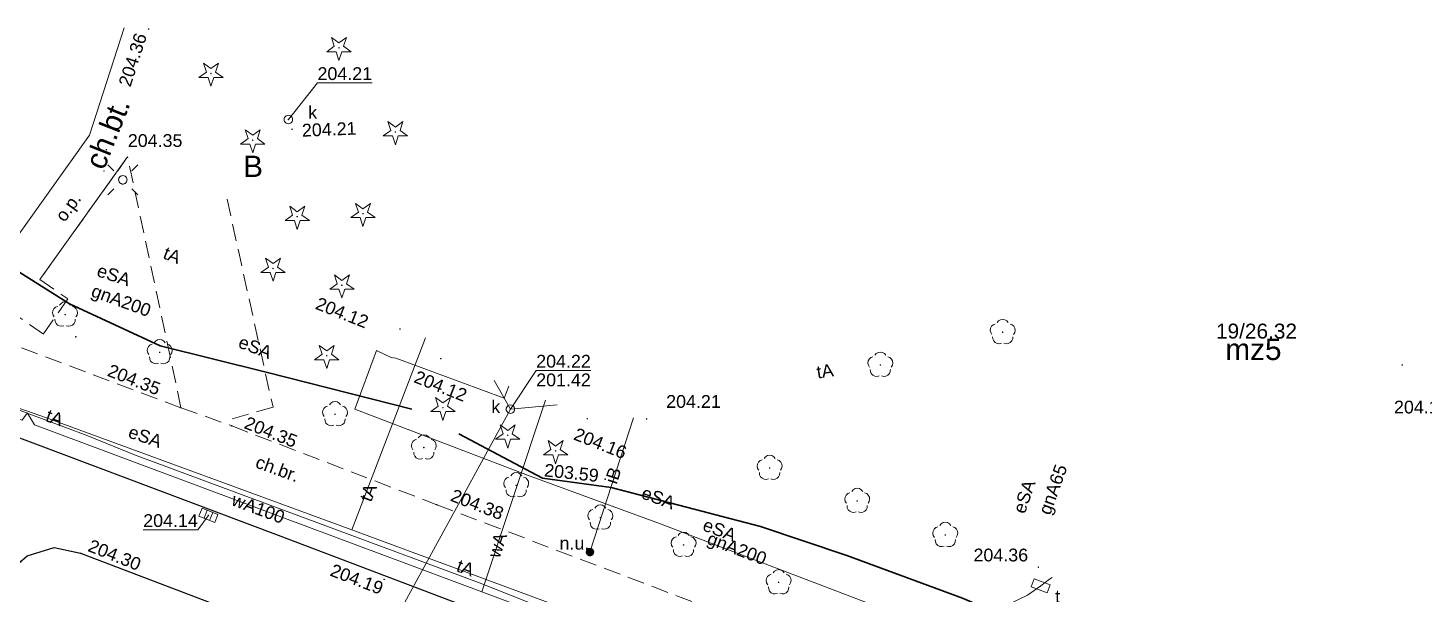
# Model space of a CAD drawing. Extents: x 0 to 7423283, y 0 to 5548300.
# Drawn here: x 7422329.5 to 7422411.4, y 5548266.8 to 5548300 of the extents above; entities that cross this region are included whole.
import ezdxf
from ezdxf.enums import TextEntityAlignment as Align

# ---------------------------------------------------------------- set-up
doc = ezdxf.new("R2010")
doc.units = 0
doc.header["$PDSIZE"] = 0.75
for name, pattern in [('PRZER1-1', [2, 1, -1]), ('PRZER2-1', [3, 2, -1]), ('PRZER3-1', [4, 3, -1])]:
    doc.linetypes.add(name, pattern=pattern)
doc.layers.get('0').update_dxf_attribs({"linetype": 'CONTINUOUS', "lineweight": 13})
for name, color, linetype, lineweight, true_color in [('EGBB01_O', 7, 'CONTINUOUS', 50, 0x0a0909), ('EGBP04', 7, 'CONTINUOUS', 18, 0x008000), ('EGBU01_O', 7, 'PRZER1-1', 18, 0x008000), ('OBOP01', 7, 'CONTINUOUS', 18, 0x008000), ('OBOP02', 7, 'CONTINUOUS', 18, 0x008000), ('OBOP05_02', 7, 'CONTINUOUS', 18, 0x0a0909), ('OBOP05_02_O', 7, 'CONTINUOUS', 18, 0x0a0909), ('SUOP03', 1, 'CONTINUOUS', 35, 0xff0000), ('SUPE03_O', 1, 'CONTINUOUS', 18, 0xff0000), ('SUPE04', 1, 'CONTINUOUS', 18, 0xff0000), ('SUPG04', 7, 'CONTINUOUS', 18, 0xbfbf00), ('SUPG04_O', 7, 'CONTINUOUS', 18, 0xbfbf00), ('SUPG05', 7, 'CONTINUOUS', 18, 0xbfbf00), ('SUPI01', 7, 'CONTINUOUS', 18, 0x0a0909), ('SUPI01_O', 7, 'CONTINUOUS', 18, 0x0a0909), ('SUPK03', 7, 'CONTINUOUS', 18, 0x803300), ('SUPT01', 7, 'CONTINUOUS', 18, 0xff9100), ('SUPT01_O', 7, 'CONTINUOUS', 18, 0xff9100), ('SUPW03', 5, 'CONTINUOUS', 18, 0x0000ff), ('SUPW03_O', 5, 'CONTINUOUS', 18, 0x0000ff), ('SUUS05', 7, 'CONTINUOUS', 18, 0x0a0909), ('SUUS15', 7, 'CONTINUOUS', 18, 0xff9100), ('SUUS15_O', 7, 'CONTINUOUS', 18, 0xff9100)]:
    doc.layers.add(name, color=color, linetype=linetype, lineweight=lineweight, true_color=true_color)
for name, color, linetype, lineweight in [('GSLKOC', 7, 'CONTINUOUS', 18), ('GTGETI_O', 7, 'CONTINUOUS', 18), ('KTCR02', 7, 'PRZER2-1', 18), ('KTCR02_O', 7, 'PRZER2-1', 18), ('KTJZ01', 7, 'PRZER3-1', 18), ('KTKR01', 7, 'CONTINUOUS', 25), ('RTPW02', 7, 'CONTINUOUS', 13), ('RTPW02_O', 7, 'CONTINUOUS', 13), ('SUSM', 7, 'CONTINUOUS', 18)]:
    doc.layers.add(name, color=color, linetype=linetype, lineweight=lineweight)
for name, color, linetype, true_color in [('SUPS01_03', 1, 'CONTINUOUS', 0xff0000), ('SUPS01_03_O', 1, 'CONTINUOUS', 0xff0000), ('SUPS01_05', 7, 'CONTINUOUS', 0x803300), ('SUPS01_05_O', 7, 'CONTINUOUS', 0x803300), ('SUUS30_01', 7, 'CONTINUOUS', 0x0a0909), ('SUUS30_01_O', 7, 'CONTINUOUS', 0x0a0909)]:
    doc.layers.add(name, color=color, linetype=linetype, true_color=true_color)
doc.styles.add('GEO-INFO', font='Arial')

# ---------------------------------------------------------------- blocks, each defined once
blk = doc.blocks.new('EPPGN')
blk.add_hatch(color=0).paths.add_polyline_path([(-0.09, 0), (-0.085595, -0.027812), (-0.072812, -0.052901), (-0.052901, -0.072812), (-0.027812, -0.085595), (0, -0.09), (0.027812, -0.085595), (0.052901, -0.072812), (0.072812, -0.052901), (0.085595, -0.027812), (0.09, 0), (0.085595, 0.027812), (0.072812, 0.052901), (0.052901, 0.072812), (0.027812, 0.085595), (0, 0.09), (-0.027812, 0.085595), (-0.052901, 0.072812), (-0.072812, 0.052901), (-0.085595, 0.027812)])
blk = doc.blocks.new('KOLO')
blk.add_hatch(color=0).paths.add_polyline_path([(0, 0.5), (-0.12941, 0.482963), (-0.25, 0.433013), (-0.353553, 0.353553), (-0.433013, 0.25), (-0.482963, 0.12941), (-0.5, 0), (-0.482963, -0.12941), (-0.433013, -0.25), (-0.353553, -0.353553), (-0.25, -0.433013), (-0.12941, -0.482963), (0, -0.5), (0.12941, -0.482963), (0.25, -0.433013), (0.353553, -0.353553), (0.433013, -0.25), (0.482963, -0.12941), (0.5, 0), (0.482963, 0.12941), (0.433013, 0.25), (0.353553, 0.353553), (0.25, 0.433013), (0.12941, 0.482963)])
blk = doc.blocks.new('SUUS05')
at = {"color": 0}
blk.add_lwpolyline([(0.5, -0.25), (-0.5, -0.25), (-0.5, 0.25), (0.5, 0.25)], close=True, dxfattribs=at)
for points in [[(-0.175, -0.25), (-0.175, 0.25)], [(0.175, -0.25), (0.175, 0.25)]]:
    blk.add_lwpolyline(points, dxfattribs=at)
blk = doc.blocks.new('POINT')
at = {"color": 0}
blk.add_point((0, 0), dxfattribs=at)
blk = doc.blocks.new('SPDLP')
blk.add_hatch(color=0).paths.add_polyline_path([(-0.09, 0), (-0.085595, -0.027812), (-0.072812, -0.052901), (-0.052901, -0.072812), (-0.027812, -0.085595), (0, -0.09), (0.027812, -0.085595), (0.052901, -0.072812), (0.072812, -0.052901), (0.085595, -0.027812), (0.09, 0), (0.085595, 0.027812), (0.072812, 0.052901), (0.052901, 0.072812), (0.027812, 0.085595), (0, 0.09), (-0.027812, 0.085595), (-0.052901, 0.072812), (-0.072812, 0.052901), (-0.085595, 0.027812)])
at = {"color": 0}
for points in [[(-1.292703, 0.137547), (-1.355024, 0.389802), (-1.327532, 0.648184), (-1.213525, 0.881678), (-1.026689, 1.062258), (-0.78945, 1.168249), (-0.530282, 1.186929)], [(-0.268652, 1.271938), (-0.048001, 1.40916), (0.20623, 1.462858), (0.463525, 1.426585), (0.693003, 1.304695), (0.867117, 1.11182), (0.964971, 0.871109)], [(1.126667, 0.648554), (1.325358, 0.481106), (1.454989, 0.255912), (1.5, 0), (1.454989, -0.255912), (1.325358, -0.481106), (1.126667, -0.648554)], [(-0.530282, -1.186929), (-0.78945, -1.168249), (-1.026689, -1.062258), (-1.213525, -0.881678), (-1.327532, -0.648184), (-1.355024, -0.389802), (-1.292703, -0.137547)], [(0.964971, -0.871109), (0.867117, -1.11182), (0.693003, -1.304695), (0.463525, -1.426585), (0.20623, -1.462858), (-0.048001, -1.40916), (-0.268652, -1.271938)]]:
    blk.add_lwpolyline(points, dxfattribs=at)
blk = doc.blocks.new('SPDIP')
blk.add_hatch(color=0).paths.add_polyline_path([(-0.09, 0), (-0.085595, -0.027812), (-0.072812, -0.052901), (-0.052901, -0.072812), (-0.027812, -0.085595), (0, -0.09), (0.027812, -0.085595), (0.052901, -0.072812), (0.072812, -0.052901), (0.085595, -0.027812), (0.09, 0), (0.085595, 0.027812), (0.072812, 0.052901), (0.052901, 0.072812), (0.027812, 0.085595), (0, 0.09), (-0.027812, 0.085595), (-0.052901, 0.072812), (-0.072812, 0.052901), (-0.085595, 0.027812)])
at = {"color": 0}
blk.add_lwpolyline([(0.177062, -0.544942), (-0.463555, -1.426676), (-0.463555, -0.336792), (-1.500096, 0), (-0.463555, 0.336792), (-0.463555, 1.426676), (0.177062, 0.544942), (1.213603, 0.881734), (0.572986, 0), (1.213603, -0.881734)], close=True, dxfattribs=at)
blk = doc.blocks.new('OKRAG_PELNY')
at = {"color": 0}
blk.add_lwpolyline([(0.5, 0), (0.482963, -0.12941), (0.433013, -0.25), (0.353553, -0.353553), (0.25, -0.433013), (0.12941, -0.482963), (0, -0.5), (-0.12941, -0.482963), (-0.25, -0.433013), (-0.353553, -0.353553), (-0.433013, -0.25), (-0.482963, -0.12941), (-0.5, 0), (-0.482963, 0.12941), (-0.433013, 0.25), (-0.353553, 0.353553), (-0.25, 0.433013), (-0.12941, 0.482963), (0, 0.5), (0.12941, 0.482963), (0.25, 0.433013), (0.353553, 0.353553), (0.433013, 0.25), (0.482963, 0.12941)], close=True, dxfattribs=at)
blk = doc.blocks.new('PROSTOKAT2-1_PELNY')
at = {"color": 0}
blk.add_lwpolyline([(1, 0.5), (1, -0.5), (-1, -0.5), (-1, 0.5)], close=True, dxfattribs=at)
blk = doc.blocks.new('SUSM01_01')
at = {"color": 0}
for points in [[(-0.353553, 0.353553), (-0.212132, 0.212132)], [(0.353553, 0.353553), (0.212132, 0.212132)], [(-0.353553, -0.353553), (-0.212132, -0.212132)], [(0.353553, -0.353553), (0.212132, -0.212132)]]:
    blk.add_lwpolyline(points, dxfattribs=at)
blk.add_lwpolyline([(0.1, 0), (0.093969, -0.034202), (0.076604, -0.064279), (0.05, -0.086603), (0.025882, -0.096593), (0, -0.1), (-0.025882, -0.096593), (-0.05, -0.086603), (-0.073305, -0.068017), (-0.090097, -0.043388), (-0.098883, -0.014904), (-0.098883, 0.014904), (-0.090097, 0.043388), (-0.073305, 0.068017), (-0.05, 0.086603), (-0.022252, 0.097493), (0.007473, 0.09972), (0.036534, 0.093087), (0.062349, 0.078183), (0.082624, 0.056332), (0.095557, 0.029476)], close=True, dxfattribs=at)

msp = doc.modelspace()

# ---------------------------------------------------------------- linework, layer by layer
at = {"layer": 'GSLKOC', "color": 7, "linetype": 'PRZER2-1', "lineweight": 18, "ltscale": 0.5, "elevation": 10.18}
for points in [[(7422338.46, 5548277.72), (7422335.33, 5548292.45), (7422330.17, 5548285.24), (7422331.82, 5548284.11), (7422330.39, 5548282.04), (7422328.75, 5548283.18), (7422327.7, 5548281.77)], [(7422341.16, 5548289.96), (7422343.86, 5548277.74), (7422341.46, 5548277.07)]]:
    msp.add_lwpolyline(points, dxfattribs=at)
at = {"layer": 'KTCR02', "color": 7, "linetype": 'PRZER2-1', "lineweight": 18, "ltscale": 0.5, "elevation": 10.18}
msp.add_lwpolyline([(7422284.23, 5548297.47), (7422284.11, 5548297.14), (7422294.84, 5548293.46), (7422296.27, 5548293), (7422311.29, 5548287.66), (7422325.31, 5548282.64), (7422327.7, 5548281.77), (7422338.46, 5548277.72), (7422341.44, 5548276.65), (7422353.47, 5548272.02), (7422373.99, 5548264.23), (7422406.97, 5548251.71), (7422440.83, 5548238.97), (7422440.96, 5548239.31), (7422442.64, 5548238.63)], dxfattribs=at)
at = {"layer": 'KTJZ01', "color": 7, "linetype": 'PRZER3-1', "lineweight": 18, "ltscale": 0.5, "elevation": 10.18}
msp.add_lwpolyline([(7422329.53, 5548262.96), (7422328.25, 5548263.93), (7422327.51, 5548266.07), (7422327.97, 5548267.72), (7422329.43, 5548269.02), (7422331.02, 5548269.5), (7422332.57, 5548269.17), (7422348.64, 5548263.05), (7422386.58, 5548248.69), (7422433.37, 5548230.93), (7422434.61, 5548230.22), (7422435.35, 5548229.28), (7422435.74, 5548227.97), (7422435.48, 5548226.65), (7422434.44, 5548225.18), (7422432.23, 5548224.24), (7422429.09, 5548225.14), (7422383.01, 5548242.62), (7422358.98, 5548251.79)], close=True, dxfattribs=at)
at = {"layer": 'KTKR01', "color": 7, "linetype": 'Continuous', "lineweight": 25, "elevation": 10.18}
msp.add_lwpolyline([(7422313.68, 5548281.56), (7422318.75, 5548279.77), (7422326.26, 5548276.97), (7422344.16, 5548270.23), (7422374.46, 5548258.72), (7422404.49, 5548247.29), (7422436.39, 5548235.27), (7422438.25, 5548234.83), (7422439.69, 5548235.03), (7422441.69, 5548235.94), (7422442.74, 5548237.18), (7422443.29, 5548238.37)], dxfattribs=at)
msp.add_lwpolyline([(7422329.53, 5548262.96), (7422328.25, 5548263.93), (7422327.51, 5548266.07), (7422327.97, 5548267.72), (7422329.43, 5548269.02), (7422331.02, 5548269.5), (7422332.57, 5548269.17), (7422348.64, 5548263.05), (7422386.58, 5548248.69), (7422433.37, 5548230.93), (7422434.61, 5548230.22), (7422435.35, 5548229.28), (7422435.74, 5548227.97), (7422435.48, 5548226.65), (7422434.44, 5548225.18), (7422432.23, 5548224.24), (7422429.09, 5548225.14), (7422383.01, 5548242.62), (7422358.98, 5548251.79)], close=True, dxfattribs=at)
at = {"layer": 'OBOP05_02', "color": 18, "linetype": 'Continuous', "lineweight": 18, "true_color": 0x0a0909, "elevation": 10.1}
for points in [[(7422325.3, 5548282.81), (7422333.09, 5548293.72), (7422335.12, 5548300.02)], [(7422330.17, 5548285.24), (7422335.33, 5548292.45)]]:
    msp.add_lwpolyline(points, dxfattribs=at)
at = {"layer": 'SUOP03', "color": 1, "linetype": 'Continuous', "lineweight": 35, "true_color": 0xff0000, "elevation": 10.18}
for points in [[(7422327.12, 5548286.83), (7422331.92, 5548283.82), (7422337.23, 5548281.36), (7422343.45, 5548279.8), (7422352.01, 5548277.64)], [(7422354.76, 5548276.18), (7422359.68, 5548273.58), (7422363.71, 5548273.03), (7422372.46, 5548270.75), (7422377.53, 5548269.03), (7422384.32, 5548266.53), (7422388.41, 5548264.78), (7422392.66, 5548263.32)]]:
    msp.add_lwpolyline(points, dxfattribs=at)
at = {"layer": 'SUPE04', "color": 1, "linetype": 'Continuous', "lineweight": 18, "true_color": 0xff0000, "elevation": 10.18}
msp.add_lwpolyline([(7422327.78, 5548277.4), (7422329.14, 5548276.99), (7422329.44, 5548277.4), (7422332.9, 5548276.11), (7422335.73, 5548274.95), (7422355.91, 5548267.46), (7422360.62, 5548265.59), (7422384.12, 5548256.83), (7422384.59, 5548256.72), (7422386.24, 5548256.1), (7422397.32, 5548252.38), (7422406.67, 5548248.95), (7422417.55, 5548245.18), (7422433.31, 5548239.11), (7422435.84, 5548238.21), (7422438.01, 5548237.32), (7422439.59, 5548236.94)], dxfattribs=at)
at = {"layer": 'SUPG04', "color": 52, "linetype": 'Continuous', "lineweight": 18, "true_color": 0xbfbf00, "elevation": 10.18}
for points in [[(7422348.67, 5548277.64), (7422349.94, 5548281.07)], [(7422386.31, 5548263.36), (7422366.54, 5548270.91), (7422358.8, 5548273.76), (7422348.67, 5548277.64)]]:
    msp.add_lwpolyline(points, dxfattribs=at)
at = {"layer": 'SUPG05', "color": 52, "linetype": 'Continuous', "lineweight": 18, "true_color": 0xbfbf00, "elevation": 10.18}
msp.add_lwpolyline([(7422349.94, 5548281.07), (7422350.8, 5548280.67), (7422351.07, 5548280.63), (7422357.42, 5548278.28), (7422357.69, 5548278.99)], dxfattribs=at)
at = {"layer": 'SUPI01', "color": 18, "linetype": 'Continuous', "lineweight": 18, "true_color": 0x0a0909, "elevation": 10.18}
msp.add_lwpolyline([(7422362.46, 5548269.23), (7422365.01, 5548277.12)], dxfattribs=at)
at = {"layer": 'SUPK03', "color": 36, "linetype": 'Continuous', "lineweight": 18, "true_color": 0x803300, "elevation": 10.18}
for points in [[(7422357.79, 5548277.63), (7422356.83, 5548279.32)], [(7422357.79, 5548277.63), (7422348.07, 5548259.86)], [(7422357.79, 5548277.63), (7422360.54, 5548277.89)]]:
    msp.add_lwpolyline(points, dxfattribs=at)
at = {"layer": 'SUPS01_05_O', "color": 36, "linetype": 'Continuous', "lineweight": 9, "true_color": 0x803300, "elevation": 10.8, "flags": 128}
for points in [[(7422349.673, 5548296.787), (7422346.47, 5548296.787), (7422344.76, 5548294.64)], [(7422362.508, 5548279.898), (7422359.304, 5548279.898), (7422357.79, 5548277.63)], [(7422359.304, 5548279.898), (7422362.508, 5548279.898)], [(7422336.243, 5548270.542), (7422339.446, 5548270.542), (7422340.063, 5548271.37)]]:
    msp.add_lwpolyline(points, dxfattribs=at)
at = {"layer": 'SUPT01', "color": 30, "linetype": 'Continuous', "lineweight": 18, "true_color": 0xff9100, "elevation": 10.18}
for points in [[(7422376.11, 5548260.04), (7422374.96, 5548260.74), (7422348.49, 5548270.55), (7422330.29, 5548277.23), (7422324.01, 5548279.39), (7422301.71, 5548287.66), (7422301.36, 5548287.42)], [(7422348.49, 5548270.55), (7422352.8, 5548281.83)], [(7422388.91, 5548267.26), (7422389.42, 5548267.65), (7422389.58, 5548267.75)], [(7422376.11, 5548260.04), (7422376.05, 5548260.78), (7422376.82, 5548261.23), (7422388.14, 5548266.71), (7422388.91, 5548267.26)]]:
    msp.add_lwpolyline(points, dxfattribs=at)
at = {"layer": 'SUPW03', "color": 5, "linetype": 'Continuous', "lineweight": 18, "true_color": 0x0000ff, "elevation": 10.18}
for points in [[(7422272.97, 5548296.97), (7422280.81, 5548293.47), (7422282.55, 5548292.79), (7422285.67, 5548291.87), (7422299.56, 5548287.23), (7422303.29, 5548285.9), (7422310.12, 5548284.01), (7422313.44, 5548283.18), (7422318.13, 5548281.51), (7422329.46, 5548277.39), (7422329.87, 5548276.71), (7422356.12, 5548266.9), (7422372.24, 5548260.88), (7422377.55, 5548258.76), (7422380.79, 5548257.56), (7422382.04, 5548257.18), (7422393.71, 5548252.81), (7422408.35, 5548247.23), (7422408.61, 5548246.77)], [(7422356.12, 5548266.9), (7422359.84, 5548278.16)]]:
    msp.add_lwpolyline(points, dxfattribs=at)

# ---------------------------------------------------------------- block references
at = {"layer": 'EGBP04', "color": 96, "lineweight": 18, "true_color": 0x008000, "xscale": 0.5, "yscale": 0.5, "rotation": 90}
msp.add_blockref('EPPGN', (7422332.29, 5548281.88, 10.32), dxfattribs=at)
at = {"layer": 'GSLKOC', "color": 7, "lineweight": 18, "xscale": 0.5, "yscale": 0.5, "rotation": 90}
msp.add_blockref('POINT', (7422333.94, 5548291.61, 10.18), dxfattribs=at)
at = {"layer": 'OBOP01', "color": 96, "lineweight": 18, "true_color": 0x008000, "xscale": 0.5, "yscale": 0.5, "rotation": 90}
for p in [(7422347.73, 5548298.85, 10.12), (7422340.22, 5548297.34, 10.12), (7422342.67, 5548293.43, 10.12), (7422351.04, 5548293.91, 10.12), (7422349.14, 5548289.11, 10.12), (7422345.28, 5548288.94, 10.12), (7422343.86, 5548285.89, 10.12), (7422347.9, 5548284.91, 10.12), (7422347.01, 5548280.77, 10.12), (7422353.83, 5548277.72, 10.12), (7422357.63, 5548276.1, 10.12), (7422360.44, 5548275.18, 10.12)]:
    msp.add_blockref('SPDIP', p, dxfattribs=at)
at = {"layer": 'OBOP02', "color": 96, "lineweight": 18, "true_color": 0x008000, "xscale": 0.5, "yscale": 0.5, "rotation": 90}
for p in [(7422331.66, 5548283.18, 10.12), (7422386.68, 5548282.15, 10.12), (7422337.21, 5548280.97, 10.12), (7422379.5, 5548280.23, 10.12), (7422347.5, 5548277.33, 10.12), (7422352.71, 5548275.38, 10.12), (7422373, 5548274.18, 10.12), (7422358.13, 5548273.16, 10.12), (7422378.14, 5548272.24, 10.12), (7422363.07, 5548271.26, 10.12), (7422383.31, 5548270.24, 10.12), (7422367.95, 5548269.66, 10.12), (7422373.53, 5548267.46, 10.12)]:
    msp.add_blockref('SPDLP', p, dxfattribs=at)
at = {"layer": 'RTPW02', "color": 7, "lineweight": 13, "xscale": 0.09, "yscale": 0.09, "rotation": 90}
for p in [(7422336.56, 5548299.95, 10.2), (7422344.98, 5548294.07, 10.2), (7422334.08, 5548292.87, 10.2), (7422351.31, 5548282.34, 10.2), (7422353.71, 5548280.6, 10.2), (7422410.12, 5548280.23, 10.2), (7422338.46, 5548277.72, 10.2), (7422341.44, 5548276.65, 10.2), (7422362.3, 5548277.07, 10.2), (7422365.78, 5548277.06, 10.2), (7422353.47, 5548272.02, 10.2), (7422332.57, 5548269.17, 10.2), (7422388.77, 5548268.35, 10.2), (7422350.38, 5548267.64, 10.2)]:
    msp.add_blockref('KOLO', p, dxfattribs=at)
at = {"layer": 'SUPS01_03', "color": 1, "lineweight": 5, "true_color": 0xff0000, "xscale": 0.09, "yscale": 0.09, "rotation": 90}
msp.add_blockref('KOLO', (7422359.68, 5548273.58, 10.24), dxfattribs=at)
at = {"layer": 'SUPS01_05', "color": 36, "lineweight": 5, "true_color": 0x803300, "xscale": 0.09, "yscale": 0.09, "rotation": 90}
for p in [(7422344.76, 5548294.64, 10.24), (7422357.79, 5548277.63, 10.24), (7422340.07, 5548271.4, 10.24)]:
    msp.add_blockref('KOLO', p, dxfattribs=at)
at = {"layer": 'SUSM', "color": 7, "lineweight": 18, "rotation": 90}
for name, xscale, yscale in [('SUSM01_01', 2.5, 2.5), ('OKRAG_PELNY', 0.5, 0.5)]:
    msp.add_blockref(name, (7422335.05, 5548291.1, 10.24), dxfattribs=dict(at, xscale=xscale, yscale=yscale))
at = {"layer": 'SUUS05', "color": 18, "lineweight": 18, "true_color": 0x0a0909, "rotation": 338.3046697658868}
msp.add_blockref('SUUS05', (7422340.07, 5548271.4, 10.24), dxfattribs=at)
at = {"layer": 'SUUS15', "color": 36, "lineweight": 18, "true_color": 0x803300, "xscale": 0.5, "yscale": 0.5, "rotation": 90}
for p in [(7422344.76, 5548294.64, 10.24), (7422357.79, 5548277.63, 10.24)]:
    msp.add_blockref('OKRAG_PELNY', p, dxfattribs=at)
at = {"layer": 'SUUS15', "color": 30, "lineweight": 18, "true_color": 0xff9100, "xscale": 0.5, "yscale": 0.5, "rotation": 339.5774618573404}
msp.add_blockref('PROSTOKAT2-1_PELNY', (7422388.91, 5548267.26, 10.24), dxfattribs=at)
at = {"layer": 'SUUS30_01', "color": 18, "lineweight": 5, "true_color": 0x0a0909, "xscale": 0.5, "yscale": 0.5, "rotation": 90}
msp.add_blockref('KOLO', (7422362.46, 5548269.24, 10.24), dxfattribs=at)

# ---------------------------------------------------------------- texts
at = {"layer": 'EGBB01_O', "color": 18, "linetype": 'Continuous', "lineweight": 0, "true_color": 0x0a0909, "style": 'GEO-INFO'}
msp.add_text('19/26.32', height=0.875, dxfattribs=at).set_placement((7422401.57, 5548282.234, 10.8), align=Align.MIDDLE)
msp.add_text('mz5', height=1.25, dxfattribs=at).set_placement((7422399.74, 5548281.77, 10.8), align=Align.TOP_LEFT)
at = {"layer": 'EGBU01_O', "color": 96, "linetype": 'Continuous', "lineweight": 0, "true_color": 0x008000, "style": 'GEO-INFO'}
msp.add_text('B', height=1.25, dxfattribs=at).set_placement((7422342.689, 5548291.894, 10.8), align=Align.MIDDLE)
at = {"layer": 'GTGETI_O', "color": 7, "linetype": 'Continuous', "lineweight": 0, "style": 'GEO-INFO'}
msp.add_text('ch.bt.', height=1.25, rotation=68.42848, dxfattribs=at).set_placement((7422333.94, 5548291.61, 10.8))
at = {"layer": 'KTCR02_O', "color": 7, "linetype": 'Continuous', "lineweight": 0, "style": 'GEO-INFO'}
msp.add_text('ch.br.', height=0.75, rotation=339.90477, dxfattribs=at).set_placement((7422344.131, 5548274.143, 10.8), align=Align.MIDDLE)
at = {"layer": 'OBOP05_02_O', "color": 18, "linetype": 'Continuous', "lineweight": 0, "true_color": 0x0a0909, "style": 'GEO-INFO'}
msp.add_text('o.p.', height=0.75, rotation=54.40974, dxfattribs=at).set_placement((7422332.14, 5548289.281, 10.8), align=Align.CENTER)
at = {"layer": 'RTPW02_O', "color": 7, "linetype": 'Continuous', "lineweight": 0, "style": 'GEO-INFO'}
for s, rotation, p in [('204.36', 72.17158, (7422335.49, 5548296.51, 10.8)), ('204.35', 359.99979, (7422335.34, 5548293.03, 10.8)), ('204.21', 2.26029, (7422345.57, 5548293.63, 10.8)), ('204.12', 338.46228, (7422346.29, 5548283.54, 10.8)), ('204.35', 338.41984, (7422334.08, 5548279.609, 10.8)), ('204.12', 338.40999, (7422352.07, 5548279.23, 10.8)), ('204.21', 359.99979, (7422366.93, 5548277.71, 10.8)), ('204.13', 359.99979, (7422409.64, 5548277.38, 10.8)), ('204.35', 338.41984, (7422342.11, 5548276.533, 10.8)), ('204.16', 338.33571, (7422361.44, 5548275.87, 10.8)), ('204.38', 338.79917, (7422354.22, 5548272.27, 10.8)), ('204.30', 338.1771, (7422332.94, 5548269.318, 10.8)), ('204.36', 359.99979, (7422384.964, 5548268.693, 10.8)), ('204.19', 338.97759, (7422347.149, 5548267.875, 10.8))]:
    msp.add_text(s, height=0.75, rotation=rotation, dxfattribs=at).set_placement(p)
at = {"layer": 'SUPE03_O', "color": 1, "linetype": 'Continuous', "lineweight": 0, "true_color": 0xff0000, "style": 'GEO-INFO'}
for rotation, p in [(341.67206, (7422333.46, 5548285.46, 10.8)), (338.81844, (7422341.76, 5548281.28, 10.8)), (341.0392, (7422335.302, 5548275.99, 10.8)), (70.9306, (7422387.969, 5548271.441, 10.8)), (339.68926, (7422365.41, 5548272.42, 10.8)), (339.24898, (7422369.01, 5548270.54, 10.8))]:
    msp.add_text('eSA', height=0.75, rotation=rotation, dxfattribs=at).set_placement(p)
at = {"layer": 'SUPG04_O', "color": 18, "linetype": 'Continuous', "lineweight": 0, "true_color": 0x0a0909, "style": 'GEO-INFO'}
for s, rotation, p in [('gnA200', 339.85354, (7422333.13, 5548284.28, 10.8)), ('gnA65', 70.20091, (7422389.458, 5548271.367, 10.8)), ('gnA200', 339.20191, (7422369.268, 5548269.742, 10.8))]:
    msp.add_text(s, height=0.75, rotation=rotation, dxfattribs=at).set_placement(p)
at = {"layer": 'SUPI01_O', "color": 18, "linetype": 'Continuous', "lineweight": 0, "true_color": 0x0a0909, "style": 'GEO-INFO'}
msp.add_text('iB', height=0.75, rotation=72.10433, dxfattribs=at).set_placement((7422364.025, 5548273.183, 10.8))
at = {"layer": 'SUPS01_03_O', "color": 1, "linetype": 'Continuous', "lineweight": 0, "true_color": 0xff0000, "style": 'GEO-INFO'}
msp.add_text('203.59', height=0.75, rotation=353.97726, dxfattribs=at).set_placement((7422359.783, 5548274.063, 10.8), align=Align.MIDDLE_LEFT)
at = {"layer": 'SUPS01_05_O', "color": 36, "linetype": 'Continuous', "lineweight": 0, "true_color": 0x803300, "style": 'GEO-INFO'}
for s, p in [('204.21', (7422346.47, 5548296.96)), ('204.22', (7422359.304, 5548280.071)), ('201.42', (7422359.304, 5548278.976)), ('204.14', (7422336.243, 5548270.714))]:
    msp.add_text(s, height=0.75, rotation=359.99979, dxfattribs=at).set_placement(p)
at = {"layer": 'SUPT01_O', "color": 30, "linetype": 'Continuous', "lineweight": 0, "true_color": 0xff9100, "style": 'GEO-INFO'}
for rotation, p in [(338.68189, (7422337.347, 5548286.507, 10.8)), (8.49835, (7422375.816, 5548279.427, 10.8)), (340.12762, (7422330.456, 5548276.951, 10.8)), (68.68188, (7422349.611, 5548272.134, 10.8)), (340.12762, (7422354.56, 5548268.134, 10.8))]:
    msp.add_text('tA', height=0.75, rotation=rotation, dxfattribs=at).set_placement(p)
at = {"layer": 'SUPW03_O', "color": 5, "linetype": 'Continuous', "lineweight": 0, "true_color": 0x0000ff, "style": 'GEO-INFO'}
msp.add_text('wA100', height=0.75, rotation=339.50857, dxfattribs=at).set_placement((7422342.995, 5548271.805, 10.8), align=Align.MIDDLE)
msp.add_text('wA', height=0.75, rotation=71.84708, dxfattribs=at).set_placement((7422357.152, 5548268.838, 10.8))
at = {"layer": 'SUUS15_O', "color": 36, "linetype": 'Continuous', "lineweight": 0, "true_color": 0x803300, "style": 'GEO-INFO'}
for p in [(7422345.93, 5548294.69, 10.8), (7422356.67, 5548277.4, 10.8)]:
    msp.add_text('k', height=0.75, rotation=359.99979, dxfattribs=at).set_placement(p)
at = {"layer": 'SUUS15_O', "color": 30, "linetype": 'Continuous', "lineweight": 0, "true_color": 0xff9100, "style": 'GEO-INFO'}
msp.add_text('t', height=0.75, rotation=359.99979, dxfattribs=at).set_placement((7422389.76, 5548266.26, 10.8))
at = {"layer": 'SUUS30_01_O', "color": 18, "linetype": 'Continuous', "lineweight": 0, "true_color": 0x0a0909, "style": 'GEO-INFO'}
msp.add_text('n.u.', height=0.75, rotation=359.99979, dxfattribs=at).set_placement((7422360.675, 5548269.384, 10.8))

doc.saveas('drawing.dxf')
